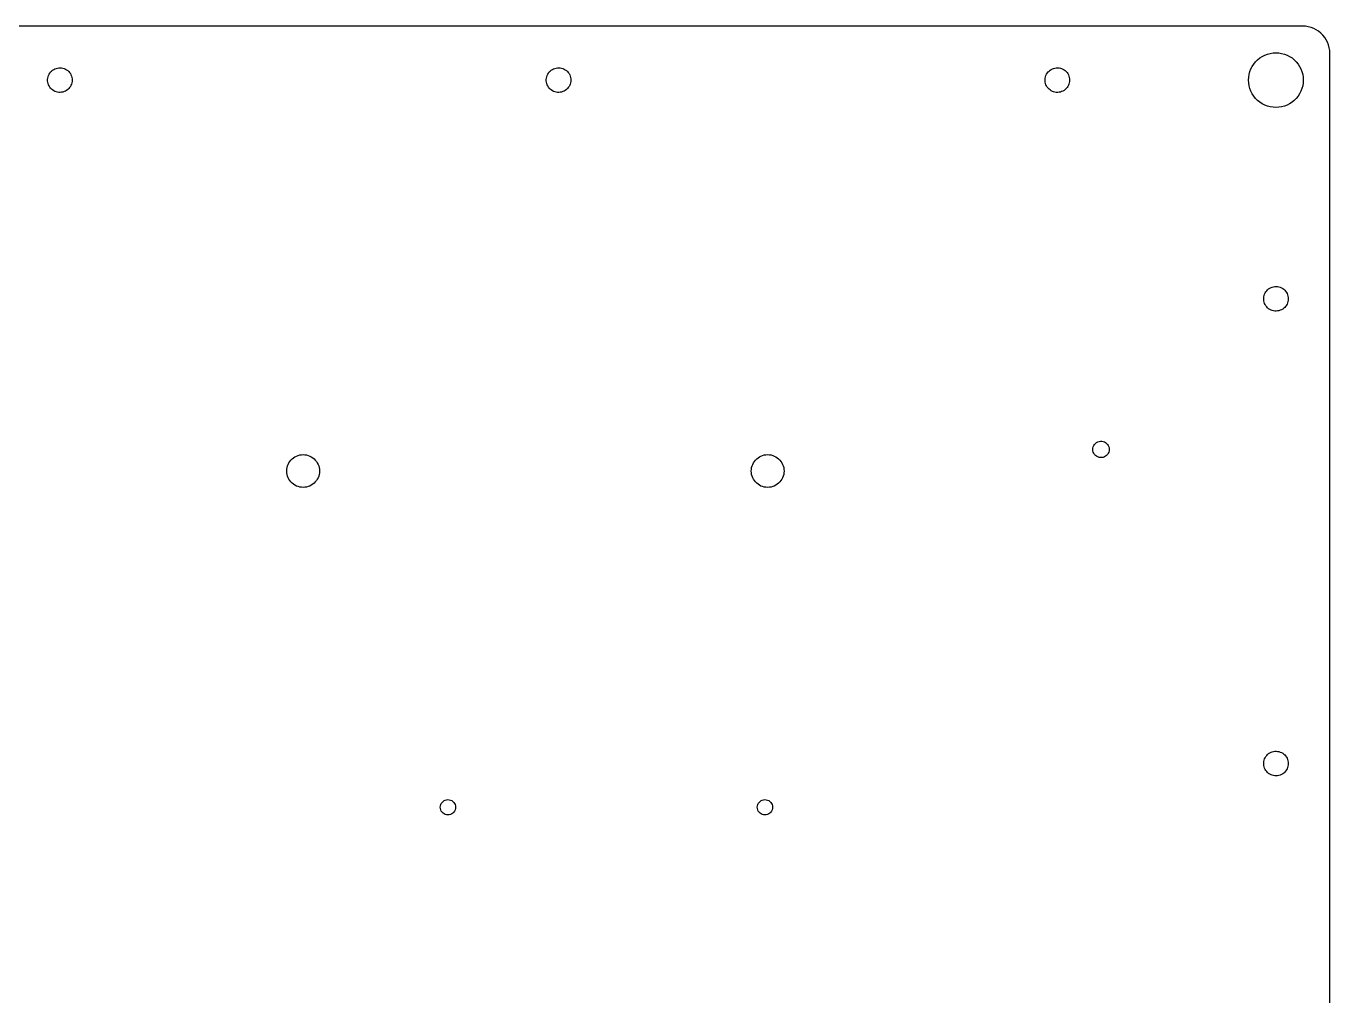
# Model space of a CAD drawing. Header units: metres. Extents: x -232 to 232, y -177 to 177.
# Drawn here: x -6.2 to 232.4, y 0 to 177.4 of the extents above; entities that cross this region are included whole.
import ezdxf

# ---------------------------------------------------------------- set-up
doc = ezdxf.new("R2010")
doc.units = ezdxf.units.M

msp = doc.modelspace()

# ---------------------------------------------------------------- linework, layer by layer
for p, q in [((227.375, 177.375), (-227.375, 177.375)), ((227.898, 177.348), (227.375, 177.375)), ((228.415, 177.266), (227.898, 177.348)), ((228.92, 177.13), (228.415, 177.266)), ((229.409, 176.943), (228.92, 177.13)), ((229.875, 176.705), (229.409, 176.943)), ((230.314, 176.42), (229.875, 176.705)), ((230.721, 176.091), (230.314, 176.42)), ((231.091, 175.721), (230.721, 176.091)), ((231.42, 175.314), (231.091, 175.721)), ((231.705, 174.875), (231.42, 175.314)), ((231.943, 174.409), (231.705, 174.875)), ((232.13, 173.92), (231.943, 174.409)), ((219.561, 171.545), (220, 171.83)), ((220, 171.83), (220.466, 172.068)), ((220.466, 172.068), (220.955, 172.255)), ((220.955, 172.255), (221.46, 172.391)), ((221.46, 172.391), (221.977, 172.473)), ((221.977, 172.473), (222.5, 172.5)), ((222.5, 172.5), (223.023, 172.473)), ((223.023, 172.473), (223.54, 172.391)), ((223.54, 172.391), (224.045, 172.255)), ((224.045, 172.255), (224.534, 172.068)), ((224.534, 172.068), (225, 171.83)), ((225, 171.83), (225.439, 171.545)), ((232.266, 173.415), (232.13, 173.92)), ((232.348, 172.898), (232.266, 173.415)), ((232.375, 172.375), (232.348, 172.898)), ((232.375, -172.375), (232.375, 172.375)), ((-1.3325, 169.313), (-1.125, 169.449)), ((-1.125, 169.449), (-0.9038, 169.56)), ((-0.9038, 169.56), (-0.6716, 169.647)), ((-0.6716, 169.647), (-0.4313, 169.708)), ((-0.4313, 169.708), (-0.1858, 169.742)), ((-0.1858, 169.742), (0.062, 169.749)), ((0.062, 169.749), (0.309, 169.729)), ((0.309, 169.729), (0.5523, 169.681)), ((0.5523, 169.681), (0.7889, 169.607)), ((0.7889, 169.607), (1.0159, 169.508)), ((1.0159, 169.508), (1.2306, 169.384)), ((1.2306, 169.384), (1.4304, 169.237)), ((89.9175, 169.313), (90.125, 169.449)), ((90.125, 169.449), (90.3462, 169.56)), ((90.3462, 169.56), (90.5783, 169.647)), ((90.5783, 169.647), (90.8186, 169.708)), ((90.8186, 169.708), (91.0642, 169.742)), ((91.0642, 169.742), (91.312, 169.749)), ((91.312, 169.749), (91.559, 169.729)), ((91.559, 169.729), (91.8023, 169.681)), ((91.8023, 169.681), (92.0389, 169.607)), ((92.0389, 169.607), (92.2659, 169.508)), ((92.2659, 169.508), (92.4806, 169.384)), ((92.4806, 169.384), (92.6804, 169.237)), ((181.167, 169.313), (181.375, 169.449)), ((181.375, 169.449), (181.596, 169.56)), ((181.596, 169.56), (181.828, 169.647)), ((181.828, 169.647), (182.069, 169.708)), ((182.069, 169.708), (182.314, 169.742)), ((182.314, 169.742), (182.562, 169.749)), ((182.562, 169.749), (182.809, 169.729)), ((182.809, 169.729), (183.052, 169.681)), ((183.052, 169.681), (183.289, 169.607)), ((183.289, 169.607), (183.516, 169.508)), ((183.516, 169.508), (183.731, 169.384)), ((183.731, 169.384), (183.93, 169.237)), ((217.745, 169.045), (217.932, 169.534)), ((217.932, 169.534), (218.17, 170)), ((218.17, 170), (218.455, 170.439)), ((218.455, 170.439), (218.784, 170.846)), ((218.784, 170.846), (219.154, 171.216)), ((219.154, 171.216), (219.561, 171.545)), ((225.439, 171.545), (225.846, 171.216)), ((225.846, 171.216), (226.216, 170.846)), ((226.216, 170.846), (226.545, 170.439)), ((226.545, 170.439), (226.83, 170)), ((226.83, 170), (227.068, 169.534)), ((227.068, 169.534), (227.255, 169.045)), ((-2.2466, 167.624), (-2.2193, 167.87)), ((-2.2466, 167.376), (-2.2466, 167.624)), ((-2.2193, 167.13), (-2.2466, 167.376)), ((-2.2193, 167.87), (-2.1651, 168.112)), ((-2.1651, 166.888), (-2.2193, 167.13)), ((-2.1651, 168.112), (-2.0846, 168.347)), ((-2.0846, 168.347), (-1.9788, 168.571)), ((-1.9788, 168.571), (-1.849, 168.782)), ((-1.849, 168.782), (-1.6967, 168.978)), ((-1.6967, 168.978), (-1.5239, 169.155)), ((-1.5239, 169.155), (-1.3325, 169.313)), ((1.4304, 169.237), (1.6127, 169.069)), ((1.6127, 169.069), (1.7756, 168.882)), ((1.7756, 168.882), (1.9168, 168.678)), ((1.9168, 168.678), (2.0348, 168.46)), ((2.0348, 168.46), (2.1281, 168.231)), ((2.1281, 168.231), (2.1955, 167.992)), ((2.1955, 167.008), (2.1281, 166.769)), ((2.1955, 167.992), (2.2363, 167.748)), ((2.2363, 167.252), (2.1955, 167.008)), ((2.2363, 167.748), (2.25, 167.5)), ((2.25, 167.5), (2.2363, 167.252)), ((89.0034, 167.624), (89.0307, 167.87)), ((89.0034, 167.376), (89.0034, 167.624)), ((89.0307, 167.13), (89.0034, 167.376)), ((89.0307, 167.87), (89.0849, 168.112)), ((89.0849, 166.888), (89.0307, 167.13)), ((89.0849, 168.112), (89.1654, 168.347)), ((89.1654, 168.347), (89.2712, 168.571)), ((89.2712, 168.571), (89.401, 168.782)), ((89.401, 168.782), (89.5533, 168.978)), ((89.5533, 168.978), (89.7261, 169.155)), ((89.7261, 169.155), (89.9175, 169.313)), ((92.6804, 169.237), (92.8628, 169.069)), ((92.8628, 169.069), (93.0256, 168.882)), ((93.0256, 168.882), (93.1668, 168.678)), ((93.1668, 168.678), (93.2848, 168.46)), ((93.2848, 168.46), (93.3781, 168.231)), ((93.3781, 168.231), (93.4455, 167.992)), ((93.4455, 167.008), (93.3781, 166.769)), ((93.4455, 167.992), (93.4863, 167.748)), ((93.4863, 167.252), (93.4455, 167.008)), ((93.4863, 167.748), (93.5, 167.5)), ((93.5, 167.5), (93.4863, 167.252)), ((180.253, 167.624), (180.281, 167.87)), ((180.253, 167.376), (180.253, 167.624)), ((180.281, 167.13), (180.253, 167.376)), ((180.281, 167.87), (180.335, 168.112)), ((180.335, 166.888), (180.281, 167.13)), ((180.335, 168.112), (180.415, 168.347)), ((180.415, 168.347), (180.521, 168.571)), ((180.521, 168.571), (180.651, 168.782)), ((180.651, 168.782), (180.803, 168.978)), ((180.803, 168.978), (180.976, 169.155)), ((180.976, 169.155), (181.167, 169.313)), ((183.93, 169.237), (184.113, 169.069)), ((184.113, 169.069), (184.276, 168.882)), ((184.276, 168.882), (184.417, 168.678)), ((184.417, 168.678), (184.535, 168.46)), ((184.535, 168.46), (184.628, 168.231)), ((184.628, 168.231), (184.696, 167.992)), ((184.696, 167.008), (184.628, 166.769)), ((184.696, 167.992), (184.736, 167.748)), ((184.736, 167.252), (184.696, 167.008)), ((184.736, 167.748), (184.75, 167.5)), ((184.75, 167.5), (184.736, 167.252)), ((217.5, 167.5), (217.527, 168.023)), ((217.527, 166.977), (217.5, 167.5)), ((217.527, 168.023), (217.609, 168.54)), ((217.609, 168.54), (217.745, 169.045)), ((227.255, 169.045), (227.391, 168.54)), ((227.391, 168.54), (227.473, 168.023)), ((227.473, 168.023), (227.5, 167.5)), ((227.5, 167.5), (227.473, 166.977)), ((-2.0846, 166.653), (-2.1651, 166.888)), ((-1.9788, 166.429), (-2.0846, 166.653)), ((-1.849, 166.218), (-1.9788, 166.429)), ((-1.6967, 166.022), (-1.849, 166.218)), ((-1.5239, 165.845), (-1.6967, 166.022)), ((-1.3325, 165.687), (-1.5239, 165.845)), ((-1.125, 165.551), (-1.3325, 165.687)), ((-0.9038, 165.44), (-1.125, 165.551)), ((-0.6716, 165.353), (-0.9038, 165.44)), ((-0.4313, 165.292), (-0.6716, 165.353)), ((-0.1858, 165.258), (-0.4313, 165.292)), ((0.062, 165.251), (-0.1858, 165.258)), ((0.309, 165.271), (0.062, 165.251)), ((0.5523, 165.319), (0.309, 165.271)), ((0.7889, 165.393), (0.5523, 165.319)), ((1.0159, 165.492), (0.7889, 165.393)), ((1.2306, 165.616), (1.0159, 165.492)), ((1.4304, 165.763), (1.2306, 165.616)), ((1.6127, 165.931), (1.4304, 165.763)), ((1.7756, 166.118), (1.6127, 165.931)), ((1.9168, 166.322), (1.7756, 166.118)), ((2.0348, 166.54), (1.9168, 166.322)), ((2.1281, 166.769), (2.0348, 166.54)), ((89.1654, 166.653), (89.0849, 166.888)), ((89.2712, 166.429), (89.1654, 166.653)), ((89.401, 166.218), (89.2712, 166.429)), ((89.5533, 166.022), (89.401, 166.218)), ((89.7261, 165.845), (89.5533, 166.022)), ((89.9175, 165.687), (89.7261, 165.845)), ((90.125, 165.551), (89.9175, 165.687)), ((90.3462, 165.44), (90.125, 165.551)), ((90.5783, 165.353), (90.3462, 165.44)), ((90.8186, 165.292), (90.5783, 165.353)), ((91.0642, 165.258), (90.8186, 165.292)), ((91.312, 165.251), (91.0642, 165.258)), ((91.559, 165.271), (91.312, 165.251)), ((91.8023, 165.319), (91.559, 165.271)), ((92.0389, 165.393), (91.8023, 165.319)), ((92.2659, 165.492), (92.0389, 165.393)), ((92.4806, 165.616), (92.2659, 165.492)), ((92.6804, 165.763), (92.4806, 165.616)), ((92.8628, 165.931), (92.6804, 165.763)), ((93.0256, 166.118), (92.8628, 165.931)), ((93.1668, 166.322), (93.0256, 166.118)), ((93.2848, 166.54), (93.1668, 166.322)), ((93.3781, 166.769), (93.2848, 166.54)), ((180.415, 166.653), (180.335, 166.888)), ((180.521, 166.429), (180.415, 166.653)), ((180.651, 166.218), (180.521, 166.429)), ((180.803, 166.022), (180.651, 166.218)), ((180.976, 165.845), (180.803, 166.022)), ((181.167, 165.687), (180.976, 165.845)), ((181.375, 165.551), (181.167, 165.687)), ((181.596, 165.44), (181.375, 165.551)), ((181.828, 165.353), (181.596, 165.44)), ((182.069, 165.292), (181.828, 165.353)), ((182.314, 165.258), (182.069, 165.292)), ((182.562, 165.251), (182.314, 165.258)), ((182.809, 165.271), (182.562, 165.251)), ((183.052, 165.319), (182.809, 165.271)), ((183.289, 165.393), (183.052, 165.319)), ((183.516, 165.492), (183.289, 165.393)), ((183.731, 165.616), (183.516, 165.492)), ((183.93, 165.763), (183.731, 165.616)), ((184.113, 165.931), (183.93, 165.763)), ((184.276, 166.118), (184.113, 165.931)), ((184.417, 166.322), (184.276, 166.118)), ((184.535, 166.54), (184.417, 166.322)), ((184.628, 166.769), (184.535, 166.54)), ((217.609, 166.46), (217.527, 166.977)), ((217.745, 165.955), (217.609, 166.46)), ((217.932, 165.466), (217.745, 165.955)), ((218.17, 165), (217.932, 165.466)), ((218.455, 164.561), (218.17, 165)), ((226.83, 165), (226.545, 164.561)), ((227.068, 165.466), (226.83, 165)), ((227.255, 165.955), (227.068, 165.466)), ((227.391, 166.46), (227.255, 165.955)), ((227.473, 166.977), (227.391, 166.46)), ((218.784, 164.154), (218.455, 164.561)), ((219.154, 163.784), (218.784, 164.154)), ((219.561, 163.455), (219.154, 163.784)), ((220, 163.17), (219.561, 163.455)), ((220.466, 162.932), (220, 163.17)), ((220.955, 162.745), (220.466, 162.932)), ((221.46, 162.609), (220.955, 162.745)), ((221.977, 162.527), (221.46, 162.609)), ((222.5, 162.5), (221.977, 162.527)), ((223.023, 162.527), (222.5, 162.5)), ((223.54, 162.609), (223.023, 162.527)), ((224.045, 162.745), (223.54, 162.609)), ((224.534, 162.932), (224.045, 162.745)), ((225, 163.17), (224.534, 162.932)), ((225.439, 163.455), (225, 163.17)), ((225.846, 163.784), (225.439, 163.455)), ((226.216, 164.154), (225.846, 163.784)), ((226.545, 164.561), (226.216, 164.154)), ((220.651, 128.782), (220.803, 128.978)), ((220.803, 128.978), (220.976, 129.155)), ((220.976, 129.155), (221.167, 129.313)), ((221.167, 129.313), (221.375, 129.449)), ((221.375, 129.449), (221.596, 129.56)), ((221.596, 129.56), (221.828, 129.647)), ((221.828, 129.647), (222.069, 129.708)), ((222.069, 129.708), (222.314, 129.742)), ((222.314, 129.742), (222.562, 129.749)), ((222.562, 129.749), (222.809, 129.729)), ((222.809, 129.729), (223.052, 129.681)), ((223.052, 129.681), (223.289, 129.607)), ((223.289, 129.607), (223.516, 129.508)), ((223.516, 129.508), (223.731, 129.384)), ((223.731, 129.384), (223.93, 129.237)), ((223.93, 129.237), (224.113, 129.069)), ((224.113, 129.069), (224.276, 128.882)), ((224.276, 128.882), (224.417, 128.678)), ((220.253, 127.624), (220.281, 127.87)), ((220.253, 127.376), (220.253, 127.624)), ((220.281, 127.13), (220.253, 127.376)), ((220.281, 127.87), (220.335, 128.112)), ((220.335, 126.888), (220.281, 127.13)), ((220.335, 128.112), (220.415, 128.347)), ((220.415, 126.653), (220.335, 126.888)), ((220.415, 128.347), (220.521, 128.571)), ((220.521, 126.429), (220.415, 126.653)), ((220.521, 128.571), (220.651, 128.782)), ((224.417, 128.678), (224.535, 128.46)), ((224.535, 126.54), (224.417, 126.322)), ((224.535, 128.46), (224.628, 128.231)), ((224.628, 126.769), (224.535, 126.54)), ((224.628, 128.231), (224.696, 127.992)), ((224.696, 127.008), (224.628, 126.769)), ((224.696, 127.992), (224.736, 127.748)), ((224.736, 127.252), (224.696, 127.008)), ((224.736, 127.748), (224.75, 127.5)), ((224.75, 127.5), (224.736, 127.252)), ((220.651, 126.218), (220.521, 126.429)), ((220.803, 126.022), (220.651, 126.218)), ((220.976, 125.845), (220.803, 126.022)), ((221.167, 125.687), (220.976, 125.845)), ((221.375, 125.551), (221.167, 125.687)), ((221.596, 125.439), (221.375, 125.551)), ((221.828, 125.353), (221.596, 125.439)), ((222.069, 125.292), (221.828, 125.353)), ((222.314, 125.258), (222.069, 125.292)), ((222.562, 125.251), (222.314, 125.258)), ((222.809, 125.271), (222.562, 125.251)), ((223.052, 125.319), (222.809, 125.271)), ((223.289, 125.393), (223.052, 125.319)), ((223.516, 125.492), (223.289, 125.393)), ((223.731, 125.616), (223.516, 125.492)), ((223.93, 125.763), (223.731, 125.616)), ((224.113, 125.931), (223.93, 125.763)), ((224.276, 126.118), (224.113, 125.931)), ((224.417, 126.322), (224.276, 126.118)), ((189, 99.95), (189.02, 100.197)), ((189.02, 100.197), (189.081, 100.437)), ((189.081, 100.437), (189.181, 100.664)), ((189.181, 100.664), (189.316, 100.871)), ((189.316, 100.871), (189.484, 101.054)), ((189.484, 101.054), (189.68, 101.206)), ((189.68, 101.206), (189.897, 101.324)), ((189.897, 101.324), (190.132, 101.404)), ((190.132, 101.404), (190.376, 101.445)), ((190.376, 101.445), (190.624, 101.445)), ((190.624, 101.445), (190.868, 101.404)), ((190.868, 101.404), (191.103, 101.324)), ((191.103, 101.324), (191.32, 101.206)), ((191.32, 101.206), (191.516, 101.054)), ((191.516, 101.054), (191.684, 100.871)), ((191.684, 100.871), (191.819, 100.664)), ((191.819, 100.664), (191.919, 100.437)), ((191.919, 100.437), (191.98, 100.197)), ((191.98, 100.197), (192, 99.95)), ((42.0729, 97.7634), (42.2706, 98.0074)), ((42.2706, 98.0074), (42.4926, 98.2294)), ((42.4926, 98.2294), (42.7366, 98.427)), ((42.7366, 98.427), (43, 98.5981)), ((43, 98.5981), (43.2798, 98.7406)), ((43.2798, 98.7406), (43.5729, 98.8532)), ((43.5729, 98.8532), (43.8763, 98.9344)), ((43.8763, 98.9344), (44.1864, 98.9836)), ((44.1864, 98.9836), (44.5, 99)), ((44.5, 99), (44.8136, 98.9836)), ((44.8136, 98.9836), (45.1237, 98.9344)), ((45.1237, 98.9344), (45.427, 98.8532)), ((45.427, 98.8532), (45.7202, 98.7406)), ((45.7202, 98.7406), (46, 98.5981)), ((46, 98.5981), (46.2634, 98.427)), ((46.2634, 98.427), (46.5074, 98.2294)), ((46.5074, 98.2294), (46.7294, 98.0074)), ((46.7294, 98.0074), (46.927, 97.7634)), ((127.073, 97.7634), (127.271, 98.0074)), ((127.271, 98.0074), (127.493, 98.2294)), ((127.493, 98.2294), (127.737, 98.427)), ((127.737, 98.427), (128, 98.5981)), ((128, 98.5981), (128.28, 98.7406)), ((128.28, 98.7406), (128.573, 98.8532)), ((128.573, 98.8532), (128.876, 98.9344)), ((128.876, 98.9344), (129.186, 98.9836)), ((129.186, 98.9836), (129.5, 99)), ((129.5, 99), (129.814, 98.9836)), ((129.814, 98.9836), (130.124, 98.9344)), ((130.124, 98.9344), (130.427, 98.8532)), ((130.427, 98.8532), (130.72, 98.7406)), ((130.72, 98.7406), (131, 98.5981)), ((131, 98.5981), (131.263, 98.427)), ((131.263, 98.427), (131.507, 98.2294)), ((131.507, 98.2294), (131.729, 98.0074)), ((131.729, 98.0074), (131.927, 97.7634)), ((189.02, 99.7031), (189, 99.95)), ((189.081, 99.463), (189.02, 99.7031)), ((189.181, 99.2361), (189.081, 99.463)), ((189.316, 99.0287), (189.181, 99.2361)), ((189.484, 98.8464), (189.316, 99.0287)), ((189.68, 98.6942), (189.484, 98.8464)), ((189.897, 98.5763), (189.68, 98.6942)), ((190.132, 98.4959), (189.897, 98.5763)), ((190.376, 98.4551), (190.132, 98.4959)), ((190.624, 98.4551), (190.376, 98.4551)), ((190.868, 98.4959), (190.624, 98.4551)), ((191.103, 98.5763), (190.868, 98.4959)), ((191.32, 98.6942), (191.103, 98.5763)), ((191.516, 98.8464), (191.32, 98.6942)), ((191.684, 99.0287), (191.516, 98.8464)), ((191.819, 99.2361), (191.684, 99.0287)), ((191.919, 99.463), (191.819, 99.2361)), ((191.98, 99.7031), (191.919, 99.463)), ((192, 99.95), (191.98, 99.7031)), ((41.5, 96), (41.5164, 96.3136)), ((41.5164, 95.6864), (41.5, 96)), ((41.5164, 96.3136), (41.5656, 96.6237)), ((41.5656, 95.3763), (41.5164, 95.6864)), ((41.5656, 96.6237), (41.6468, 96.927)), ((41.6468, 96.927), (41.7594, 97.2202)), ((41.7594, 97.2202), (41.9019, 97.5)), ((41.9019, 97.5), (42.0729, 97.7634)), ((46.927, 97.7634), (47.0981, 97.5)), ((47.0981, 97.5), (47.2406, 97.2202)), ((47.2406, 97.2202), (47.3532, 96.927)), ((47.3532, 96.927), (47.4344, 96.6237)), ((47.4344, 96.6237), (47.4836, 96.3136)), ((47.4836, 95.6864), (47.4344, 95.3763)), ((47.4836, 96.3136), (47.5, 96)), ((47.5, 96), (47.4836, 95.6864)), ((126.5, 96), (126.516, 96.3136)), ((126.516, 95.6864), (126.5, 96)), ((126.516, 96.3136), (126.566, 96.6237)), ((126.566, 95.3763), (126.516, 95.6864)), ((126.566, 96.6237), (126.647, 96.927)), ((126.647, 96.927), (126.759, 97.2202)), ((126.759, 97.2202), (126.902, 97.5)), ((126.902, 97.5), (127.073, 97.7634)), ((131.927, 97.7634), (132.098, 97.5)), ((132.098, 97.5), (132.241, 97.2202)), ((132.241, 97.2202), (132.353, 96.927)), ((132.353, 96.927), (132.434, 96.6237)), ((132.434, 96.6237), (132.484, 96.3136)), ((132.484, 95.6864), (132.434, 95.3763)), ((132.484, 96.3136), (132.5, 96)), ((132.5, 96), (132.484, 95.6864)), ((41.6468, 95.073), (41.5656, 95.3763)), ((41.7594, 94.7798), (41.6468, 95.073)), ((41.9019, 94.5), (41.7594, 94.7798)), ((42.0729, 94.2366), (41.9019, 94.5)), ((42.2706, 93.9926), (42.0729, 94.2366)), ((42.4926, 93.7706), (42.2706, 93.9926)), ((42.7366, 93.573), (42.4926, 93.7706)), ((43, 93.4019), (42.7366, 93.573)), ((43.2798, 93.2594), (43, 93.4019)), ((43.5729, 93.1468), (43.2798, 93.2594)), ((43.8763, 93.0656), (43.5729, 93.1468)), ((44.1864, 93.0164), (43.8763, 93.0656)), ((45.1237, 93.0656), (44.8136, 93.0164)), ((45.427, 93.1468), (45.1237, 93.0656)), ((45.7202, 93.2594), (45.427, 93.1468)), ((46, 93.4019), (45.7202, 93.2594)), ((46.2634, 93.573), (46, 93.4019)), ((46.5074, 93.7706), (46.2634, 93.573)), ((46.7294, 93.9926), (46.5074, 93.7706)), ((46.927, 94.2366), (46.7294, 93.9926)), ((47.0981, 94.5), (46.927, 94.2366)), ((47.2406, 94.7798), (47.0981, 94.5)), ((47.3532, 95.073), (47.2406, 94.7798)), ((47.4344, 95.3763), (47.3532, 95.073)), ((126.647, 95.073), (126.566, 95.3763)), ((126.759, 94.7798), (126.647, 95.073)), ((126.902, 94.5), (126.759, 94.7798)), ((127.073, 94.2366), (126.902, 94.5)), ((127.271, 93.9926), (127.073, 94.2366)), ((127.493, 93.7706), (127.271, 93.9926)), ((127.737, 93.573), (127.493, 93.7706)), ((128, 93.4019), (127.737, 93.573)), ((128.28, 93.2594), (128, 93.4019)), ((128.573, 93.1468), (128.28, 93.2594)), ((128.876, 93.0656), (128.573, 93.1468)), ((129.186, 93.0164), (128.876, 93.0656)), ((130.124, 93.0656), (129.814, 93.0164)), ((130.427, 93.1468), (130.124, 93.0656)), ((130.72, 93.2594), (130.427, 93.1468)), ((131, 93.4019), (130.72, 93.2594)), ((131.263, 93.573), (131, 93.4019)), ((131.507, 93.7706), (131.263, 93.573)), ((131.729, 93.9926), (131.507, 93.7706)), ((131.927, 94.2366), (131.729, 93.9926)), ((132.098, 94.5), (131.927, 94.2366)), ((132.241, 94.7798), (132.098, 94.5)), ((132.353, 95.073), (132.241, 94.7798)), ((132.434, 95.3763), (132.353, 95.073)), ((44.5, 93), (44.1864, 93.0164)), ((44.8136, 93.0164), (44.5, 93)), ((129.5, 93), (129.186, 93.0164)), ((129.814, 93.0164), (129.5, 93)), ((220.281, 42.8703), (220.335, 43.1122)), ((220.335, 43.1122), (220.415, 43.3467)), ((220.415, 43.3467), (220.521, 43.5709)), ((220.521, 43.5709), (220.651, 43.7821)), ((220.651, 43.7821), (220.803, 43.9777)), ((220.803, 43.9777), (220.976, 44.1554)), ((220.976, 44.1554), (221.167, 44.313)), ((221.167, 44.313), (221.375, 44.4485)), ((221.375, 44.4485), (221.596, 44.5605)), ((221.596, 44.5605), (221.828, 44.6474)), ((221.828, 44.6474), (222.069, 44.7083)), ((222.069, 44.7083), (222.314, 44.7423)), ((222.314, 44.7423), (222.562, 44.7491)), ((222.562, 44.7491), (222.809, 44.7287)), ((222.809, 44.7287), (223.052, 44.6812)), ((223.052, 44.6812), (223.289, 44.6071)), ((223.289, 44.6071), (223.516, 44.5076)), ((223.516, 44.5076), (223.731, 44.3836)), ((223.731, 44.3836), (223.93, 44.2368)), ((223.93, 44.2368), (224.113, 44.0689)), ((224.113, 44.0689), (224.276, 43.882)), ((224.276, 43.882), (224.417, 43.6783)), ((224.417, 43.6783), (224.535, 43.4602)), ((224.535, 43.4602), (224.628, 43.2306)), ((224.628, 43.2306), (224.696, 42.992)), ((224.696, 42.992), (224.736, 42.7475)), ((220.253, 42.6239), (220.281, 42.8703)), ((220.253, 42.3761), (220.253, 42.6239)), ((220.281, 42.1297), (220.253, 42.3761)), ((220.335, 41.8878), (220.281, 42.1297)), ((220.415, 41.6533), (220.335, 41.8878)), ((220.521, 41.4291), (220.415, 41.6533)), ((220.651, 41.2179), (220.521, 41.4291)), ((220.803, 41.0223), (220.651, 41.2179)), ((220.976, 40.8446), (220.803, 41.0223)), ((221.167, 40.687), (220.976, 40.8446)), ((221.375, 40.5514), (221.167, 40.687)), ((223.731, 40.6164), (223.516, 40.4924)), ((223.93, 40.7632), (223.731, 40.6164)), ((224.113, 40.9311), (223.93, 40.7632)), ((224.276, 41.118), (224.113, 40.9311)), ((224.417, 41.3217), (224.276, 41.118)), ((224.535, 41.5397), (224.417, 41.3217)), ((224.628, 41.7694), (224.535, 41.5397)), ((224.696, 42.008), (224.628, 41.7694)), ((224.736, 42.2525), (224.696, 42.008)), ((224.736, 42.7475), (224.75, 42.5)), ((224.75, 42.5), (224.736, 42.2525)), ((221.596, 40.4395), (221.375, 40.5514)), ((221.828, 40.3526), (221.596, 40.4395)), ((222.069, 40.2917), (221.828, 40.3526)), ((222.314, 40.2577), (222.069, 40.2917)), ((222.562, 40.2509), (222.314, 40.2577)), ((222.809, 40.2713), (222.562, 40.2509)), ((223.052, 40.3188), (222.809, 40.2713)), ((223.289, 40.3928), (223.052, 40.3188)), ((223.516, 40.4924), (223.289, 40.3928)), ((70.3, 35.7124), (70.5212, 35.8156)), ((70.5212, 35.8156), (70.7569, 35.8787)), ((70.7569, 35.8787), (71, 35.9)), ((71, 35.9), (71.2431, 35.8787)), ((71.2431, 35.8787), (71.4788, 35.8156)), ((71.4788, 35.8156), (71.7, 35.7124)), ((128.3, 35.7124), (128.521, 35.8156)), ((128.521, 35.8156), (128.757, 35.8787)), ((128.757, 35.8787), (129, 35.9)), ((129, 35.9), (129.243, 35.8787)), ((129.243, 35.8787), (129.479, 35.8156)), ((129.479, 35.8156), (129.7, 35.7124)), ((69.6, 34.5), (69.6213, 34.7431)), ((69.6213, 34.2569), (69.6, 34.5)), ((69.6213, 34.7431), (69.6844, 34.9788)), ((69.6844, 34.0212), (69.6213, 34.2569)), ((69.6844, 34.9788), (69.7876, 35.2)), ((69.7876, 33.8), (69.6844, 34.0212)), ((69.7876, 35.2), (69.9275, 35.3999)), ((69.9275, 33.6001), (69.7876, 33.8)), ((69.9275, 35.3999), (70.1001, 35.5725)), ((70.1001, 33.4275), (69.9275, 33.6001)), ((70.1001, 35.5725), (70.3, 35.7124)), ((70.3, 33.2876), (70.1001, 33.4275)), ((71.7, 35.7124), (71.8999, 35.5725)), ((71.8999, 33.4275), (71.7, 33.2876)), ((71.8999, 35.5725), (72.0725, 35.3999)), ((72.0725, 33.6001), (71.8999, 33.4275)), ((72.0725, 35.3999), (72.2124, 35.2)), ((72.2124, 33.8), (72.0725, 33.6001)), ((72.2124, 35.2), (72.3156, 34.9788)), ((72.3156, 34.0212), (72.2124, 33.8)), ((72.3156, 34.9788), (72.3787, 34.7431)), ((72.3787, 34.2569), (72.3156, 34.0212)), ((72.3787, 34.7431), (72.4, 34.5)), ((72.4, 34.5), (72.3787, 34.2569)), ((127.6, 34.5), (127.621, 34.7431)), ((127.621, 34.2569), (127.6, 34.5)), ((127.621, 34.7431), (127.684, 34.9788)), ((127.684, 34.0212), (127.621, 34.2569)), ((127.684, 34.9788), (127.788, 35.2)), ((127.788, 33.8), (127.684, 34.0212)), ((127.788, 35.2), (127.928, 35.3999)), ((127.928, 33.6001), (127.788, 33.8)), ((127.928, 35.3999), (128.1, 35.5725)), ((128.1, 33.4275), (127.928, 33.6001)), ((128.1, 35.5725), (128.3, 35.7124)), ((128.3, 33.2876), (128.1, 33.4275)), ((129.7, 35.7124), (129.9, 35.5725)), ((129.9, 33.4275), (129.7, 33.2876)), ((129.9, 35.5725), (130.072, 35.3999)), ((130.072, 33.6001), (129.9, 33.4275)), ((130.072, 35.3999), (130.212, 35.2)), ((130.212, 33.8), (130.072, 33.6001)), ((130.212, 35.2), (130.316, 34.9788)), ((130.316, 34.0212), (130.212, 33.8)), ((130.316, 34.9788), (130.379, 34.7431)), ((130.379, 34.2569), (130.316, 34.0212)), ((130.379, 34.7431), (130.4, 34.5)), ((130.4, 34.5), (130.379, 34.2569)), ((70.5212, 33.1844), (70.3, 33.2876)), ((70.7569, 33.1213), (70.5212, 33.1844)), ((71, 33.1), (70.7569, 33.1213)), ((71.2431, 33.1213), (71, 33.1)), ((71.4788, 33.1844), (71.2431, 33.1213)), ((71.7, 33.2876), (71.4788, 33.1844)), ((128.521, 33.1844), (128.3, 33.2876)), ((128.757, 33.1213), (128.521, 33.1844)), ((129, 33.1), (128.757, 33.1213)), ((129.243, 33.1213), (129, 33.1)), ((129.479, 33.1844), (129.243, 33.1213)), ((129.7, 33.2876), (129.479, 33.1844))]:
    msp.add_line(p, q)

doc.saveas('drawing.dxf')
